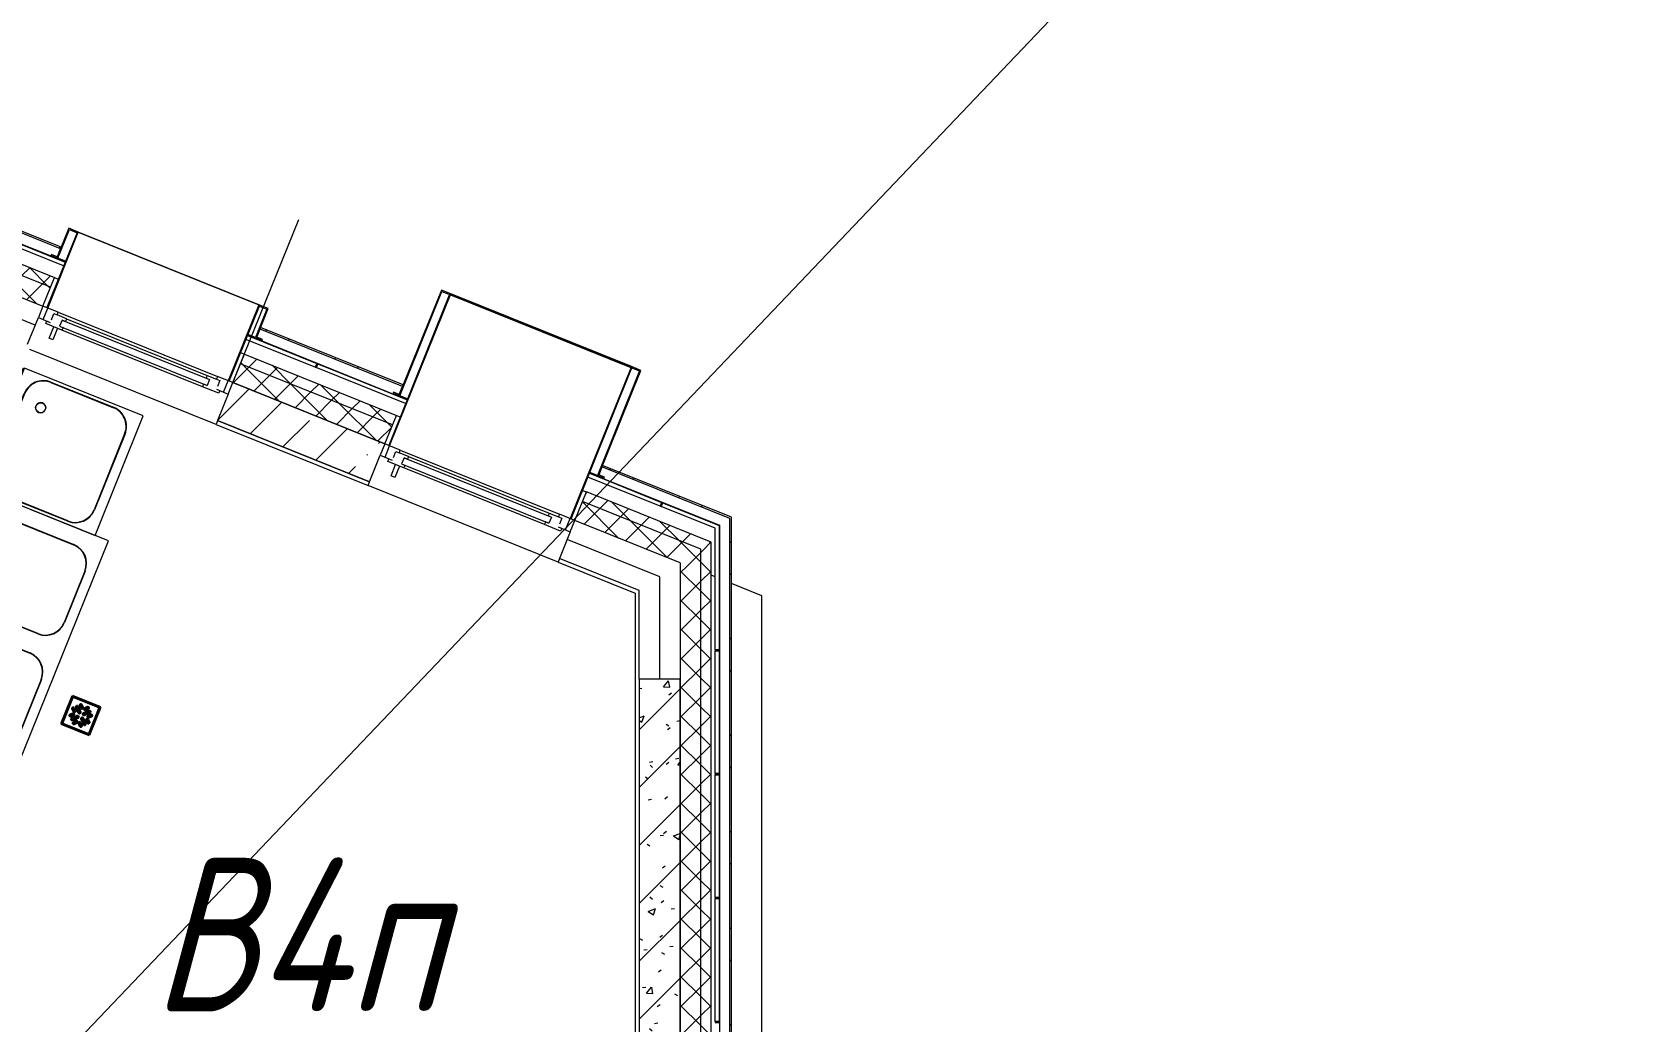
# Model space of a CAD drawing. Header units: millimetres. Extents: x -584918 to 2941280, y 3000189 to 4229862.
# Drawn here: x 218368 to 226208, y 3667192 to 3672027 of the extents above; entities that cross this region are included whole.
import ezdxf

# ---------------------------------------------------------------- set-up
doc = ezdxf.new("R2010")
doc.units = ezdxf.units.MM
for name, color, linetype, lineweight in [('_ Окна', 7, 'Continuous', 0), ('Витраж', 7, 'Continuous', 0), ('Линии', 7, 'Continuous', 0), ('Обобщенные модели', 7, 'Continuous', 0), ('Окна', 7, 'Continuous', 0), ('Перекрытие', 7, 'Continuous', 0), ('Сантехника', 7, 'Continuous', 0), ('Стены', 7, 'Continuous', 0), ('Стены внутренние', 7, 'Continuous', 0), ('Стены наружные', 7, 'Continuous', 0), ('Стены несущие', 7, 'Continuous', 0), ('Стены отделка', 7, 'Continuous', 0), ('Стены перегородки', 7, 'Continuous', 0), ('Стены штриховка', 7, 'Continuous', 0), ('экспертиза ДУ категории', 1, 'Continuous', 0), ('экспертиза ДУ пояснения', 6, 'Continuous', 0)]:
    doc.layers.add(name, color=color, linetype=linetype, lineweight=lineweight)
doc.styles.add('mytext', font='isocpeur.ttf', dxfattribs={"width": 0.8, "oblique": 14.999978})
pattern_1 = [(45, (192051.36, 3643581.3), (-235.7317, 235.7317), []), (45, (192208.5, 3643581.3), (-235.7317, 235.7317), [])]
pattern_2 = [(45, (192051.36, 3643581.32), (-70.71068, 70.71068), []), (135, (192051.36, 3643581.32), (-70.71068, -70.71068), [])]

# ---------------------------------------------------------------- blocks, each defined once
blk = doc.blocks.new('VM_Ванная моечная 2-секционная - ГхШ 700х1200-V184-АР Этаж 01')
at = {"layer": 'Сантехника'}
for p, q in [((-600, 0), (600, 0)), ((-600, -5), (-600, 0)), ((600, 0), (600, -5)), ((-600, -5), (-600, -700)), ((-600, -5), (600, -5)), ((600, -700), (600, -5)), ((-450, -150), (-150, -150)), ((-450, -152), (-150, -152)), ((150, -150), (420.7, -150)), ((150, -152), (420.7, -152)), ((-550, -550), (-550, -250)), ((-548, -550), (-548, -250)), ((-52, -250), (-52, -550)), ((-50, -250), (-50, -550)), ((50, -550), (50, -250)), ((52, -550), (52, -250)), ((518.7, -250), (518.7, -550)), ((520.7, -250), (520.7, -550)), ((-600, -700), (600, -700)), ((-150, -648), (-450, -648)), ((-150, -650), (-450, -650)), ((420.7, -648), (150, -648)), ((420.7, -650), (150, -650))]:
    blk.add_line(p, q, dxfattribs=at)
at = {"layer": 'Сантехника', "color": 253, "true_color": 0xaaaaaa}
for p, q in [((-169.6, -234.9), (-158.2, -226.6)), ((-157.4, -226.2), (-142.6, -226.2)), ((-141.8, -226.6), (-130.4, -234.9)), ((430.8, -234.5), (441.8, -226.6)), ((442.6, -226.2), (457.4, -226.2)), ((458.2, -226.6), (469.6, -234.9)), ((-175, -250), (-170.4, -235.9)), ((-170.4, -264.1), (-175, -250)), ((-158.2, -273.4), (-169.6, -265.1)), ((-142.6, -273.8), (-157.4, -273.8)), ((-130.4, -265.1), (-141.8, -273.4)), ((-129.6, -235.9), (-125, -250)), ((-125, -250), (-129.6, -264.1)), ((425, -250), (429.6, -235.9)), ((429.6, -264.1), (425, -250)), ((441.8, -273.4), (430.4, -265.1)), ((457.4, -273.8), (442.6, -273.8)), ((469.6, -265.1), (458.2, -273.4)), ((470.4, -235.9), (475, -250)), ((475, -250), (470.4, -264.1))]:
    blk.add_line(p, q, dxfattribs=at)
at = {"layer": 'Сантехника', "flags": 128}
for points in [[(-25, -125), (-24.5, -122.1), (-23.1, -119.3), (-20.8, -116.7), (-17.7, -114.4), (-13.9, -112.5), (-9.6, -111.1), (-4.9, -110.3), (0, -110), (4.9, -110.3), (9.6, -111.1), (13.9, -112.5), (17.7, -114.4), (20.8, -116.7), (23.1, -119.3), (24.5, -122.1), (25, -125)], [(25, -125), (24.5, -127.9), (23.1, -130.7), (20.8, -133.3), (17.7, -135.6), (13.9, -137.5), (9.6, -138.9), (4.9, -139.7), (0, -140), (-4.9, -139.7), (-9.6, -138.9), (-13.9, -137.5), (-17.7, -135.6), (-20.8, -133.3), (-23.1, -130.7), (-24.5, -127.9), (-25, -125)]]:
    blk.add_lwpolyline(points, dxfattribs=at)
at = {"layer": 'Сантехника'}
for centre, radius, start, end in [((-450, -250), 100, 90, 180), ((-450, -250), 98, 90, 180), ((-150, -250), 100, 360, 90), ((-150, -250), 98, 0, 90), ((150, -250), 100, 90, 180), ((150, -250), 98, 90, 180), ((420.7, -250), 100, 0, 90), ((420.7, -250), 98, 0, 90), ((-150, -250), 25, 0, 180), ((450, -250), 25, 0, 180), ((-150, -250), 25, 180, 360), ((450, -250), 25, 180, 360), ((-450, -550), 100, 180, 270), ((-450, -550), 98, 180, 270), ((-150, -550), 98, 270, 0), ((-150, -550), 100, 270, 0), ((150, -550), 100, 180, 270), ((150, -550), 98, 180, 270), ((420.7, -550), 100, 270, 0), ((420.7, -550), 98, 270, 0)]:
    blk.add_arc(centre, radius, start, end, dxfattribs=at)
blk = doc.blocks.new('VM_Ванная моечная 1-секционная - Ванна моечная для яиц-1155686-АР Этаж 01')
at = {"layer": 'Сантехника'}
for p, q in [((-315, 0), (315, 0)), ((-315, -5), (-315, 0)), ((315, 0), (315, -5)), ((-315, -5), (-315, -630)), ((-315, -5), (315, -5)), ((-200, -50), (200, -50)), ((-200, -52), (200, -52)), ((315, -630), (315, -5)), ((-300, -480), (-300, -150)), ((-298, -480), (-298, -150)), ((298, -150), (298, -480)), ((300, -150), (300, -480)), ((200, -578), (-200, -578)), ((200, -580), (-200, -580)), ((-315, -630), (315, -630))]:
    blk.add_line(p, q, dxfattribs=at)
at = {"layer": 'Сантехника', "color": 253, "true_color": 0xaaaaaa}
for p, q in [((140, -150), (144.6, -135.9)), ((144.6, -164.1), (140, -150)), ((145.4, -134.9), (156.8, -126.6)), ((157.6, -126.2), (172.4, -126.2)), ((173.2, -126.6), (184.6, -134.9)), ((185.4, -135.9), (190, -150)), ((190, -150), (185.4, -164.1)), ((156.8, -173.4), (145.4, -165.1)), ((172.4, -173.8), (157.6, -173.8)), ((184.6, -165.1), (173.2, -173.4))]:
    blk.add_line(p, q, dxfattribs=at)
at = {"layer": 'Сантехника', "flags": 128}
for points in [[(-10, -25), (-9.5, -22.1), (-8.1, -19.3), (-5.8, -16.7), (-2.7, -14.4), (1.1, -12.5), (5.4, -11.1), (10.1, -10.3), (15, -10), (19.9, -10.3), (24.6, -11.1), (28.9, -12.5), (32.7, -14.4), (35.8, -16.7), (38.1, -19.3), (39.5, -22.1), (40, -25)], [(40, -25), (39.5, -27.9), (38.1, -30.7), (35.8, -33.3), (32.7, -35.6), (28.9, -37.5), (24.6, -38.9), (19.9, -39.7), (15, -40), (10.1, -39.7), (5.4, -38.9), (1.1, -37.5), (-2.7, -35.6), (-5.8, -33.3), (-8.1, -30.7), (-9.5, -27.9), (-10, -25)]]:
    blk.add_lwpolyline(points, dxfattribs=at)
at = {"layer": 'Сантехника'}
for centre, radius, start, end in [((-200, -150), 100, 90, 180), ((-200, -150), 98, 90, 180), ((200, -150), 100, 360, 90), ((200, -150), 98, 0, 90), ((165, -150), 25, 0, 180), ((165, -150), 25, 180, 360), ((-200, -480), 100, 180, 270), ((-200, -480), 98, 180, 270), ((200, -480), 98, 270, 0), ((200, -480), 100, 270, 0)]:
    blk.add_arc(centre, radius, start, end, dxfattribs=at)
blk = doc.blocks.new('ADSK_Трап_ПП_Вертикальный - DN50-V195-АР Этаж 01')
at = {"layer": 'Сантехника', "lineweight": 30}
for p, q in [((74, 74), (-74, 74)), ((-74, 74), (-74, -74)), ((-70, 70), (70, 70)), ((-70, -70), (-70, 70)), ((-51, 14.9), (-40.4, 4.3)), ((-43.9, 22), (-33.3, 11.4)), ((-15.5, 8), (-36.7, 29.2)), ((-8.4, 15), (-29.6, 36.2)), ((-22.4, 43.4), (-11.8, 32.8)), ((-15.4, 50.5), (-4.7, 39.9)), ((14.9, 51), (4.3, 40.4)), ((8, 15.5), (29.2, 36.7)), ((22, 43.9), (11.4, 33.3)), ((15, 8.4), (36.2, 29.6)), ((43.4, 22.4), (32.8, 11.8)), ((50.5, 15.4), (39.9, 4.7)), ((70, 70), (70, -70)), ((74, -74), (74, 74)), ((-74, -74), (74, -74)), ((70, -70), (-70, -70)), ((-50.5, -15.4), (-39.9, -4.7)), ((-43.4, -22.4), (-32.8, -11.8)), ((-15, -8.4), (-36.2, -29.6)), ((-8, -15.5), (-29.2, -36.7)), ((-22, -43.9), (-11.4, -33.3)), ((-14.9, -51), (-4.3, -40.4)), ((15.4, -50.5), (4.7, -39.9)), ((8.4, -15), (29.6, -36.2)), ((22.4, -43.4), (11.8, -32.8)), ((15.5, -8), (36.7, -29.2)), ((43.9, -22), (33.3, -11.4)), ((51, -14.9), (40.4, -4.3))]:
    blk.add_line(p, q, dxfattribs=at)
for centre, radius, start, end in [((-47.4, 18.4), 5, 45, 225), ((-36.8, 7.8), 5, 225, 45), ((-33.2, 32.7), 4.99, 45, 225), ((-18.9, 47), 5, 45, 225), ((-12, 11.5), 4.99, 225, 45), ((-8.3, 36.4), 5, 225, 45), ((7.8, 36.8), 5, 135, 315), ((11.5, 12), 4.99, 135, 315), ((18.4, 47.4), 5, 315, 135), ((32.7, 33.2), 4.99, 315, 135), ((36.4, 8.3), 5, 135, 315), ((47, 18.9), 5, 315, 135), ((-47, -18.9), 5, 135, 315), ((-36.4, -8.3), 5, 315, 135), ((-32.7, -33.2), 4.99, 135, 315), ((-18.4, -47.4), 5, 135, 315), ((-11.5, -12), 4.99, 315, 135), ((-7.8, -36.8), 5, 315, 135), ((8.3, -36.4), 5, 45, 225), ((12, -11.5), 4.99, 45, 225), ((18.9, -47), 5, 225, 45), ((33.2, -32.7), 4.99, 225, 45), ((36.8, -7.8), 5, 45, 225), ((47.4, -18.4), 5, 225, 45)]:
    blk.add_arc(centre, radius, start, end, dxfattribs=at)
blk = doc.blocks.new('ВК_Домодедово_rvt-1-АР Этаж 01')
at = {"layer": 'Сантехника', "color": 253, "lineweight": 9, "true_color": 0xaaaaaa}
for name, p, rotation in [('VM_Ванная моечная 1-секционная - Ванна моечная для яиц-1155686-АР Этаж 01', (26157.4, 26513.8), 68.05130091645783), ('VM_Ванная моечная 2-секционная - ГхШ 700х1200-V184-АР Этаж 01', (25815.4, 25665.1), 68.05130091645731), ('ADSK_Трап_ПП_Вертикальный - DN50-V195-АР Этаж 01', (26554.4, 25107.5), 338.0499999999996)]:
    blk.add_blockref(name, p, dxfattribs=dict(at, rotation=rotation))
blk = doc.blocks.new('Откос с зашивкой _верх_низ_ - Откос-7922502-АР Этаж 01')
at = {"layer": 'Обобщенные модели'}
for p, q in [((-525, 100), (-525, -50)), ((-475, 100), (-525, 100)), ((-520, -55), (-520, 95)), ((-520, 95), (-475, 95)), ((-480, 100), (-480, -300)), ((-475, 100), (-480, 100)), ((475, 100), (-475, 100)), ((-475, -300), (-475, 100)), ((-475, 95), (-475, 100)), ((-475, 100), (475, 100)), ((480, 100), (475, 100)), ((475, 100), (475, -300)), ((525, 100), (475, 100)), ((475, 100), (475, 95)), ((475, 95), (520, 95)), ((480, -300), (480, 100)), ((520, 95), (520, -55)), ((525, -50), (525, 100)), ((-525, -50), (-555, -50)), ((-555, -50), (-555, -55)), ((-555, -55), (-520, -55)), ((-480, -55), (-520, -55)), ((520, -55), (480, -55)), ((520, -55), (555, -55)), ((555, -50), (525, -50)), ((555, -55), (555, -50))]:
    blk.add_line(p, q, dxfattribs=at)
blk = doc.blocks.new('Откос с зашивкой _верх_низ_ - Откос-7922460-АР Этаж 01')
at = {"layer": 'Обобщенные модели'}
for p, q in [((-525, 500), (-525, -50)), ((-475, 500), (-525, 500)), ((-520, -55), (-520, 495)), ((-520, 495), (-475, 495)), ((-480, 500), (-480, -300)), ((-475, 500), (-480, 500)), ((475, 500), (-475, 500)), ((-475, -300), (-475, 500)), ((-475, 495), (-475, 500)), ((-475, 500), (475, 500)), ((-475, 495), (475, 495)), ((480, 500), (475, 500)), ((475, 500), (475, -300)), ((525, 500), (475, 500)), ((475, 500), (475, 495)), ((475, 495), (520, 495)), ((480, -300), (480, 500)), ((520, 495), (520, -55)), ((525, -50), (525, 500)), ((-525, -50), (-555, -50)), ((-555, -50), (-555, -55)), ((-555, -55), (-520, -55)), ((-480, -55), (-520, -55)), ((520, -55), (480, -55)), ((520, -55), (555, -55)), ((555, -50), (525, -50)), ((555, -55), (555, -50))]:
    blk.add_line(p, q, dxfattribs=at)
blk = doc.blocks.new('Окно_ПВХ_1Створка_1Фрамуга-верх - ОП_1800_h_х950_1ст1фр-7964606-АР Этаж 01')
at = {"layer": '_ Окна'}
for p, q in [((-419, 100), (-500, 100)), ((-500, 100), (-500, 40)), ((-475, 40), (-475, 100)), ((-437, 54), (-437, 86)), ((-437, 86), (-419, 86)), ((-419, 86), (-419, 100)), ((-370, 86), (-419, 86)), ((-370, 86), (-370, 72)), ((370, 86), (370, 72)), ((370, 86), (419, 86)), ((419, 100), (419, 86)), ((500, 100), (419, 100)), ((419, 86), (437, 86)), ((437, 86), (437, 54)), ((475, 40), (475, 100)), ((500, 40), (500, 100)), ((-500, 40), (-437, 40)), ((-455, 26), (-455, 40)), ((-370, 26), (-455, 26)), ((-388, 72), (-388, 40)), ((-370, 72), (-388, 72)), ((-388, 72), (388, 72)), ((-388, 40), (-370, 40)), ((-388, 40), (388, 40)), ((-370, 40), (-370, 26)), ((370, 72), (388, 72)), ((370, 40), (370, 26)), ((388, 40), (370, 40)), ((455, 26), (370, 26)), ((388, 72), (388, 40)), ((437, 40), (500, 40)), ((455, 40), (455, 26))]:
    blk.add_line(p, q, dxfattribs=at)
at = {"layer": 'Окна'}
for p, q in [((-419, 100), (419, 100)), ((-370, 86), (370, 86)), ((-413.5, -34), (-413.5, 26)), ((-393.5, 26), (-393.5, -34)), ((370, 26), (-370, 26)), ((-393.5, -34), (-413.5, -34))]:
    blk.add_line(p, q, dxfattribs=at)
blk = doc.blocks.new('Прямоугольный импост - 5х20 мм  _зазор керамогранита цоколя_-7684918-АР Этаж 01')
at = {"layer": 'Витраж'}
for p, q in [((-2.5, -10), (-2.5, 10)), ((-2.5, 10), (2.5, 10)), ((2.5, 10), (2.5, -10)), ((2.5, -10), (-2.5, -10))]:
    blk.add_line(p, q, dxfattribs=at)

msp = doc.modelspace()

# ---------------------------------------------------------------- hatches: boundary and pattern name
at = {"layer": 'Стены внутренние'}
h = msp.add_hatch(dxfattribs=at)
h.set_pattern_fill('FP_30', color=256, style=0, pattern_type=2)
h.set_pattern_definition([(45, (192051.36, 3643581.32), (-224.5064, 224.5064), []), (45, (192275.87, 3643581.32), (-224.5064, 224.5064), [396.875, -79.375, 3.353, -76.022])])
h.paths.add_polyline_path([(220015.58, 3669829.953), (220090.336, 3670015.457), (219348.32, 3670314.478), (219273.565, 3670128.974), (219948.971, 3669856.796)])
at = {"layer": 'Стены наружные'}
h = msp.add_hatch(dxfattribs=at)
h.set_pattern_fill('FP_57', color=256, style=0, pattern_type=2)
h.set_pattern_definition(pattern_2)
h.paths.add_polyline_path([(221682.627, 3669481.601), (221682.627, 3669535.509), (221073.921, 3669780.808), (221055.232, 3669734.432), (221632.627, 3669501.751)])
h.paths.add_polyline_path([(220127.713, 3670108.209), (220146.402, 3670154.585), (219404.387, 3670453.606), (219385.698, 3670407.23), (220113.524, 3670113.927)])
h.paths.add_polyline_path([(218458.179, 3670781.006), (218476.868, 3670827.382), (217734.853, 3671126.403), (217716.164, 3671080.027), (218443.99, 3670786.724)])
h.paths.add_polyline_path([(216788.645, 3671453.803), (216807.334, 3671500.179), (215879.815, 3671873.955), (215861.126, 3671827.58), (216774.456, 3671459.521)])
h.paths.add_polyline_path([(214933.607, 3672201.356), (214952.296, 3672247.732), (214210.281, 3672546.753), (214191.592, 3672500.377), (214919.418, 3672207.074)])
h.paths.add_polyline_path([(213264.073, 3672874.153), (213282.762, 3672920.529), (211984.236, 3673443.816), (211965.547, 3673397.44), (213249.884, 3672879.871)])
h.paths.add_polyline_path([(211038.028, 3673771.216), (211056.717, 3673817.592), (210314.702, 3674116.613), (210296.013, 3674070.237), (211023.838, 3673776.934)])
h.paths.add_polyline_path([(209368.494, 3674444.013), (209387.183, 3674490.389), (207903.153, 3675088.431), (207884.464, 3675042.055), (209359.219, 3674447.751)])
h.paths.add_polyline_path([(206956.945, 3675415.832), (206975.634, 3675462.208), (206233.619, 3675761.229), (206214.93, 3675714.853), (206942.755, 3675421.55)])
h.paths.add_polyline_path([(205287.411, 3676088.629), (205306.1, 3676135.005), (204564.085, 3676434.026), (204545.396, 3676387.65), (205282.496, 3676090.609)])
h.paths.add_polyline_path([(203617.877, 3676761.426), (203636.566, 3676807.802), (202894.551, 3677106.823), (202875.862, 3677060.447), (203603.687, 3676767.145)])
h.paths.add_polyline_path([(201948.343, 3677434.224), (201967.032, 3677480.6), (199648.234, 3678415.04), (199629.546, 3678368.664), (201743.458, 3677516.789)])
h = msp.add_hatch(dxfattribs=at)
h.set_pattern_fill('FP_57', color=256, style=0, pattern_type=2)
h.set_pattern_definition(pattern_2)
h.paths.add_polyline_path([(221632.627, 3669393.936), (221632.627, 3669501.751), (221055.232, 3669734.432), (221017.854, 3669641.681), (221532.627, 3669434.235)])
h.paths.add_polyline_path([(220090.336, 3670015.457), (220127.713, 3670108.209), (219385.698, 3670407.23), (219348.32, 3670314.478), (220067.909, 3670024.494)])
h.paths.add_polyline_path([(218420.802, 3670688.254), (218458.179, 3670781.006), (217716.164, 3671080.027), (217678.786, 3670987.275), (218398.375, 3670697.292)])
h.paths.add_polyline_path([(216751.268, 3671361.051), (216788.645, 3671453.803), (215861.126, 3671827.58), (215823.749, 3671734.828), (216728.841, 3671370.089)])
h.paths.add_polyline_path([(214896.23, 3672108.604), (214933.607, 3672201.356), (214191.592, 3672500.377), (214154.215, 3672407.625), (214873.803, 3672117.641)])
h.paths.add_polyline_path([(213226.696, 3672781.401), (213264.073, 3672874.153), (211965.547, 3673397.44), (211928.169, 3673304.688), (213204.269, 3672790.439)])
h.paths.add_polyline_path([(211000.65, 3673678.464), (211038.028, 3673771.216), (210296.013, 3674070.237), (210258.635, 3673977.485), (210978.224, 3673687.502)])
h.paths.add_polyline_path([(209331.116, 3674351.262), (209368.494, 3674444.013), (207884.464, 3675042.055), (207847.086, 3674949.304), (209321.841, 3674354.999)])
h.paths.add_polyline_path([(206919.567, 3675323.08), (206956.945, 3675415.832), (206214.93, 3675714.853), (206177.552, 3675622.101), (206897.141, 3675332.117)])
h.paths.add_polyline_path([(205250.033, 3675995.877), (205287.411, 3676088.629), (204545.396, 3676387.65), (204508.018, 3676294.898), (205227.607, 3676004.915)])
h.paths.add_polyline_path([(203580.499, 3676668.674), (203617.877, 3676761.426), (202875.862, 3677060.447), (202838.484, 3676967.695), (203558.073, 3676677.712)])
h.paths.add_polyline_path([(201910.965, 3677341.472), (201948.343, 3677434.224), (199722.298, 3678331.287), (199684.92, 3678238.535), (201888.539, 3677350.509)])
h = msp.add_hatch(dxfattribs=at)
h.set_pattern_fill('FP_6', color=256, style=0, pattern_type=2)
h.set_pattern_definition(pattern_1)
h.paths.add_polyline_path([(218506.756, 3670968.434), (218509.746, 3670975.854), (217814.107, 3671256.186), (217811.117, 3671248.766), (218493.826, 3670973.645)])
h = msp.add_hatch(dxfattribs=at)
h.set_pattern_fill('FP_6', color=256, style=0, pattern_type=2)
h.set_pattern_definition(pattern_1)
h.paths.add_polyline_path([(220176.29, 3670295.637), (220179.28, 3670303.057), (219483.641, 3670583.389), (219480.651, 3670575.969), (220163.36, 3670300.847)])
h = msp.add_hatch(dxfattribs=at)
h.set_pattern_fill('FP_6', color=256, style=0, pattern_type=2)
h.set_pattern_definition(pattern_1)
h.paths.add_polyline_path([(221774.26, 3669651.679), (221774.26, 3669660.304), (221153.175, 3669910.592), (221150.185, 3669903.172), (221760.857, 3669657.08)])
h = msp.add_hatch(dxfattribs=at)
h.set_pattern_fill('FP_6', color=256, style=0, pattern_type=2)
h.set_pattern_definition(pattern_1)
h.paths.add_polyline_path([(221782.26, 3666286.218), (221782.26, 3669657.08), (221774.26, 3669660.304), (221774.26, 3666286.218)])
h = msp.add_hatch(dxfattribs=at)
h.set_pattern_fill('FP_57', color=256, style=0, pattern_type=2)
h.set_pattern_definition(pattern_2)
h.paths.add_polyline_path([(221632.627, 3665307.059), (221682.627, 3665307.059), (221682.627, 3669481.601), (221632.627, 3669501.751), (221632.627, 3666305.763)])
h = msp.add_hatch(dxfattribs=at)
h.set_pattern_fill('FP_57', color=256, style=0, pattern_type=2)
h.set_pattern_definition(pattern_2)
h.paths.add_polyline_path([(221632.627, 3665307.059), (221632.627, 3669393.936), (221532.627, 3669434.235), (221532.627, 3665307.059)])
h = msp.add_hatch(dxfattribs=at)
h.set_pattern_fill('FP_1', color=256, style=0, pattern_type=2)
h.set_pattern_definition([(45, (192051.36, 3643581.32), (-141.4214, 141.4214), [])])
h.paths.add_polyline_path([(221432.26, 3665336.456), (221532.26, 3665336.456), (221532.26, 3668866.867), (221332.26, 3668866.867), (221332.26, 3665336.456)])
h = msp.add_hatch(dxfattribs=at)
h.set_pattern_fill('FP_2', color=256, style=0, pattern_type=2)
h.set_pattern_definition([(50, (192051.36, 3643581.32), (364.368, -31.8783), [38.1, -419.1]), (355, (192051.36, 3643581.3), (-70.486, 382.1133), [30.48, -335.28]), (100.451, (192081.73, 3643578.66), (293.885, 350.2334), [32.38, -356.18]), (46.184, (192051.36, 3643682.9), (542.1585, -84.086), [57.15, -628.65]), (96.636, (192096.54, 3643675.9), (474.805, 494.8554), [48.57, -534.27]), (351.184, (192051.36, 3643682.9), (474.81, 494.85), [45.72, -502.92]), (21, (192102.16, 3643657.52), (303.2285, -204.5305), [38.1, -419.1]), (326, (192102.16, 3643657.5), (123.604, 368.376), [30.48, -335.28]), (71.451, (192127.43, 3643640.47), (426.834, 163.8427), [32.38, -356.18]), (37.5, (192051.36, 3643581.32), (6.17665, 169.11015), [16.764, -314.452, 16.764, -323.596, -336.55]), (37.5, (192051.36, 3643581.32), (6.17665, 169.11015), [-671.576, 16.764, -319.786]), (7.5, (192051.36, 3643581.32), (133.6389, 200.3615), [16.764, -177.292, 16.764, -306.832, -128.27]), (7.5, (192051.36, 3643581.32), (133.6389, 200.3615), [-517.652, 16.764, -111.506]), (327.5, (191938.08, 3643581.32), (271.1818, -11.45836), [16.764, -110.236, 16.764, -379.476, -525.78]), (327.5, (191938.08, 3643581.32), (271.1818, -11.45836), [-523.24, 16.764, -509.016]), (317.5, (191887.28, 3643581.32), (296.2585, 50.8528), [16.764, -148.336, 16.764, -246.38, -373.38]), (317.5, (191887.28, 3643581.32), (296.2585, 50.8528), [-428.244, 16.764, -356.616])])
h.paths.add_polyline_path([(221432.26, 3665336.456), (221532.26, 3665336.456), (221532.26, 3668866.867), (221332.26, 3668866.867), (221332.26, 3665336.456)])

# ---------------------------------------------------------------- linework, layer by layer
at = {"layer": 'Линии'}
msp.add_line((219348.32, 3670314.478), (219669.768, 3671112.144), dxfattribs=at)
at = {"layer": 'Перекрытие'}
for p, q in [((218383.424, 3670595.502), (217641.409, 3670894.523)), ((221432.26, 3669366.867), (220980.477, 3669548.929)), ((221432.26, 3668866.867), (221432.26, 3669366.867)), ((221702.26, 3669365.875), (221682.627, 3669373.787)), ((221724.26, 3669357.01), (221722.26, 3669357.816)), ((221931.314, 3669273.57), (221782.26, 3669333.637)), ((221931.314, 3664310.286), (221931.314, 3669273.57))]:
    msp.add_line(p, q, dxfattribs=at)
at = {"layer": 'Стены'}
for p, q in [((218521.583, 3670884.833), (218071.736, 3671066.114)), ((218079.212, 3671084.665), (218529.058, 3670903.383)), ((219419.476, 3670544.558), (219758.021, 3670408.13)), ((219750.545, 3670389.579), (219412.001, 3670526.007)), ((219758.021, 3670408.13), (219750.545, 3670389.579)), ((219762.658, 3670406.261), (219755.183, 3670387.71)), ((220191.117, 3670212.035), (219755.183, 3670387.71)), ((219762.658, 3670406.261), (220198.592, 3670230.586)), ((221433.992, 3669711.175), (221081.535, 3669853.21)), ((221089.01, 3669871.761), (221441.468, 3669729.726)), ((221441.468, 3669729.726), (221433.992, 3669711.175)), ((221446.105, 3669727.857), (221438.63, 3669709.306)), ((221702.26, 3669603.067), (221438.63, 3669709.306)), ((221446.105, 3669727.857), (221722.26, 3669616.57)), ((221702.26, 3669009.819), (221702.26, 3669603.067)), ((221722.26, 3669616.57), (221722.26, 3669009.819)), ((221722.26, 3669009.819), (221702.26, 3669009.819)), ((221702.26, 3668404.819), (221702.26, 3669004.819)), ((221722.26, 3669004.819), (221702.26, 3669004.819)), ((221722.26, 3669004.819), (221722.26, 3668404.819)), ((221722.26, 3668404.819), (221702.26, 3668404.819)), ((221702.26, 3667799.819), (221702.26, 3668399.819)), ((221722.26, 3668399.819), (221702.26, 3668399.819)), ((221722.26, 3668399.819), (221722.26, 3667799.819)), ((221722.26, 3667799.819), (221702.26, 3667799.819)), ((221702.26, 3667194.819), (221702.26, 3667794.819)), ((221722.26, 3667794.819), (221702.26, 3667794.819)), ((221722.26, 3667794.819), (221722.26, 3667194.819)), ((221722.26, 3667194.819), (221702.26, 3667194.819))]:
    msp.add_line(p, q, dxfattribs=at)
at = {"layer": 'Стены внутренние'}
for p, q in [((218346.046, 3670502.75), (218398.375, 3670632.603)), ((219266.09, 3670110.424), (218357.121, 3670476.724)), ((220935.624, 3669437.626), (220008.105, 3669811.403)), ((220995.428, 3669586.029), (220943.099, 3669456.177))]:
    msp.add_line(p, q, dxfattribs=at)
at = {"layer": 'Стены наружные'}
for p, q in [((218529.806, 3670905.238), (218488.067, 3670922.058)), ((218476.868, 3670827.382), (218495.418, 3670819.906)), ((219461.962, 3670529.593), (219420.224, 3670546.413)), ((219385.837, 3670461.081), (219404.387, 3670453.606)), ((220199.34, 3670232.441), (220157.601, 3670249.261)), ((220146.402, 3670154.585), (220164.952, 3670147.109)), ((221131.496, 3669856.796), (221089.758, 3669873.616)), ((221055.371, 3669788.284), (221073.921, 3669780.808))]:
    msp.add_line(p, q, dxfattribs=at)
at = {"layer": 'Стены несущие'}
for p, q in [((220090.336, 3670015.457), (219348.32, 3670314.478)), ((219348.32, 3670314.478), (220090.336, 3670015.457)), ((219325.894, 3670258.827), (219273.565, 3670128.974)), ((219273.565, 3670128.974), (220015.58, 3669829.953)), ((220015.58, 3669829.953), (219273.565, 3670128.974)), ((220015.58, 3669829.953), (220067.909, 3669959.806)), ((221332.26, 3668866.867), (221332.26, 3665336.456)), ((221532.26, 3668866.867), (221332.26, 3668866.867)), ((221532.26, 3665336.456), (221532.26, 3668866.867))]:
    msp.add_line(p, q, dxfattribs=at)
at = {"layer": 'Стены отделка'}
for p, q in [((218509.746, 3670975.854), (217814.107, 3671256.186)), ((217792.428, 3671202.39), (218488.067, 3670922.058)), ((218488.067, 3670922.058), (218509.746, 3670975.854)), ((219483.641, 3670583.389), (219461.962, 3670529.593)), ((220179.28, 3670303.057), (219483.641, 3670583.389)), ((219461.962, 3670529.593), (220157.601, 3670249.261)), ((220157.601, 3670249.261), (220179.28, 3670303.057)), ((219273.565, 3670128.974), (219266.09, 3670110.424)), ((219266.09, 3670110.424), (220008.105, 3669811.403)), ((221153.175, 3669910.592), (221131.496, 3669856.796)), ((221131.496, 3669856.796), (221724.26, 3669617.921)), ((221782.26, 3669657.08), (221153.175, 3669910.592)), ((220008.105, 3669811.403), (220015.58, 3669829.953)), ((221724.26, 3669617.921), (221724.26, 3663149.038)), ((221782.26, 3663137.791), (221782.26, 3669657.08)), ((220943.099, 3669456.177), (220935.624, 3669437.626)), ((221332.26, 3669299.351), (220943.099, 3669456.177)), ((220935.624, 3669437.626), (221312.26, 3669285.848)), ((221312.26, 3669285.848), (221312.26, 3665342.495)), ((221332.26, 3668866.867), (221332.26, 3669299.351))]:
    msp.add_line(p, q, dxfattribs=at)
at = {"layer": 'Стены перегородки'}
for p, q in [((217734.853, 3671126.403), (218476.868, 3670827.382)), ((217678.786, 3670987.275), (218420.802, 3670688.254)), ((218420.802, 3670688.254), (218476.868, 3670827.382)), ((219348.32, 3670314.478), (219404.387, 3670453.606)), ((219404.387, 3670453.606), (220146.402, 3670154.585)), ((220090.336, 3670015.457), (220146.402, 3670154.585)), ((221017.854, 3669641.681), (221073.921, 3669780.808)), ((221682.627, 3669535.509), (221073.921, 3669780.808)), ((221532.627, 3669434.235), (221017.854, 3669641.681)), ((221682.627, 3663291.865), (221682.627, 3669535.509)), ((221532.627, 3669434.235), (221532.627, 3663320.952))]:
    msp.add_line(p, q, dxfattribs=at)
at = {"layer": 'Стены штриховка'}
for p, q in [((218506.756, 3670968.434), (217811.117, 3671248.766)), ((218458.179, 3670781.006), (217716.164, 3671080.027)), ((220176.29, 3670295.637), (219480.651, 3670575.969)), ((220127.713, 3670108.209), (219385.698, 3670407.23)), ((221774.26, 3669651.679), (221150.185, 3669903.172)), ((221632.627, 3669501.751), (221055.232, 3669734.432)), ((221774.26, 3663139.342), (221774.26, 3669651.679)), ((221632.627, 3663301.56), (221632.627, 3669501.751))]:
    msp.add_line(p, q, dxfattribs=at)
at = {"layer": 'экспертиза ДУ пояснения'}
msp.add_lwpolyline([(215439.194, 3663794.928), (258464.913, 3708965.704)], dxfattribs=at)

# ---------------------------------------------------------------- block references
msp.add_blockref('ВК_Домодедово_rvt-1-АР Этаж 01', (192051.361, 3643581.316))
at = {"layer": 'Витраж', "extrusion": (0, 0, -1)}
for p, rotation in [((-219756.602, 3670397.92), 201.9486990835426), ((-221440.049, 3669719.516), 201.9486990835426), ((-221712.26, 3669007.319), 270.0000000000006), ((-221712.26, 3668402.319), 270.0000000000006), ((-221712.26, 3667797.319), 270.0000000000006), ((-221712.26, 3667192.319), 270.0000000000006)]:
    msp.add_blockref('Прямоугольный импост - 5х20 мм  _зазор керамогранита цоколя_-7684918-АР Этаж 01', p, dxfattribs=dict(at, rotation=rotation))
at = {"layer": 'Обобщенные модели', "rotation": 338.0513009164576}
for name, p in [('Откос с зашивкой _верх_низ_ - Откос-7922502-АР Этаж 01', (218996.694, 3670779.622)), ('Откос с зашивкой _верх_низ_ - Откос-7922460-АР Этаж 01', (220666.228, 3670106.824))]:
    msp.add_blockref(name, p, dxfattribs=at)
at = {"layer": 'Окна', "rotation": 338.0513009164574}
for p in [(218847.183, 3670408.614), (220516.717, 3669735.817)]:
    msp.add_blockref('Окно_ПВХ_1Створка_1Фрамуга-верх - ОП_1800_h_х950_1ст1фр-7964606-АР Этаж 01', p, dxfattribs=at)

# ---------------------------------------------------------------- texts
at = {"layer": 'экспертиза ДУ категории', "lineweight": 50, "insert": (218953.708, 3667993.646), "char_height": 750, "attachment_point": 1, "style": 'mytext'}
msp.add_mtext_dynamic_manual_height_columns('В4п', width=2459.42723, gutter_width=17359.771, heights=[0], dxfattribs=at)

doc.saveas('drawing.dxf')
